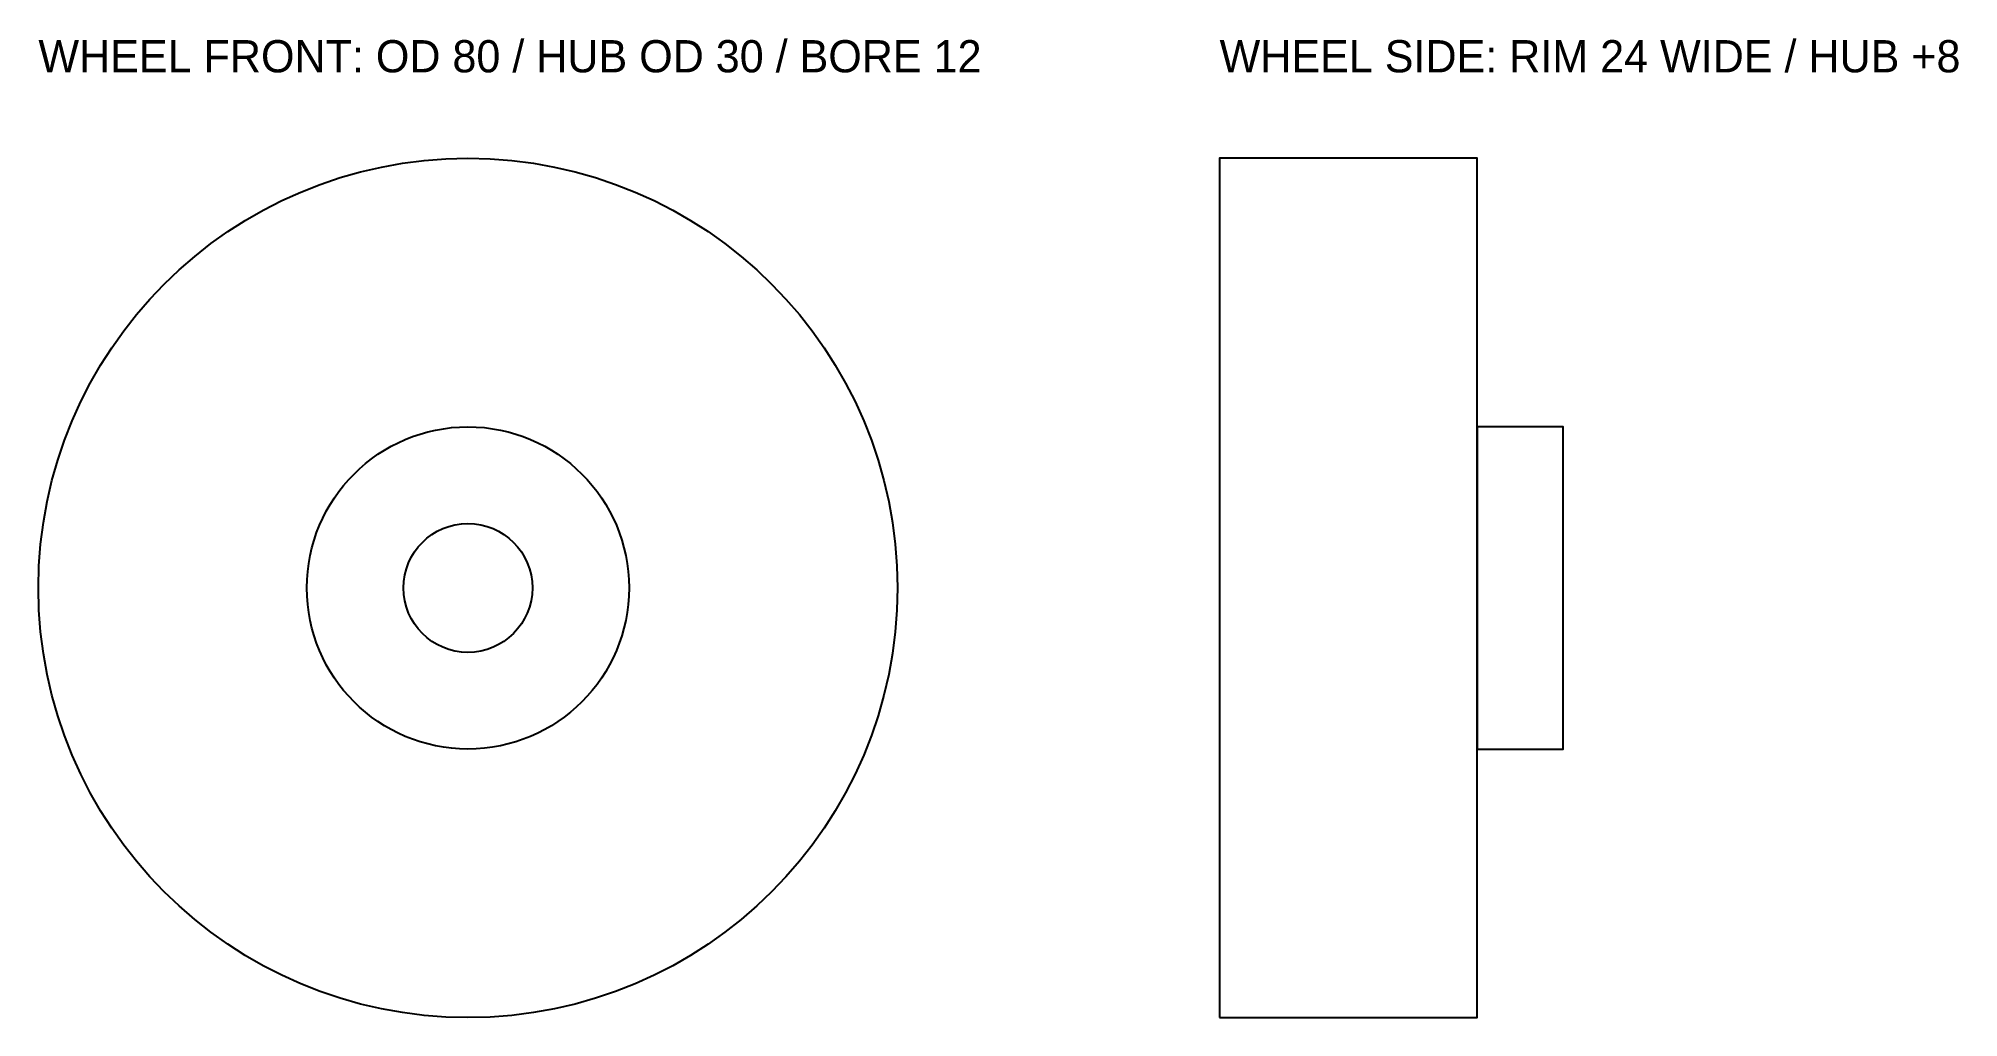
# Model space of a CAD drawing. Header units: millimetres. Extents: x 0 to 179, y 0 to 91.
import ezdxf

# ---------------------------------------------------------------- set-up
doc = ezdxf.new("R2010")
doc.units = ezdxf.units.MM
doc.layers.add('LABEL', color=2, linetype='Continuous')
doc.layers.add('OUTLINE', color=7, linetype='Continuous')

msp = doc.modelspace()

# ---------------------------------------------------------------- linework, layer by layer
at = {"layer": 'OUTLINE'}
for points in [[(110, 0), (134, 0), (134, 80), (110, 80)], [(134, 25), (142, 25), (142, 55), (134, 55)]]:
    msp.add_lwpolyline(points, close=True, dxfattribs=at)
for radius in [40, 15, 6]:
    msp.add_circle((40, 40), radius, dxfattribs=at)

# ---------------------------------------------------------------- texts
at = {"layer": 'LABEL'}
for s, p in [('WHEEL FRONT: OD 80 / HUB OD 30 / BORE 12', (0, 88)), ('WHEEL SIDE: RIM 24 WIDE / HUB +8', (110, 88))]:
    msp.add_text(s, height=3, dxfattribs=at).set_placement(p)

doc.saveas('drawing.dxf')
